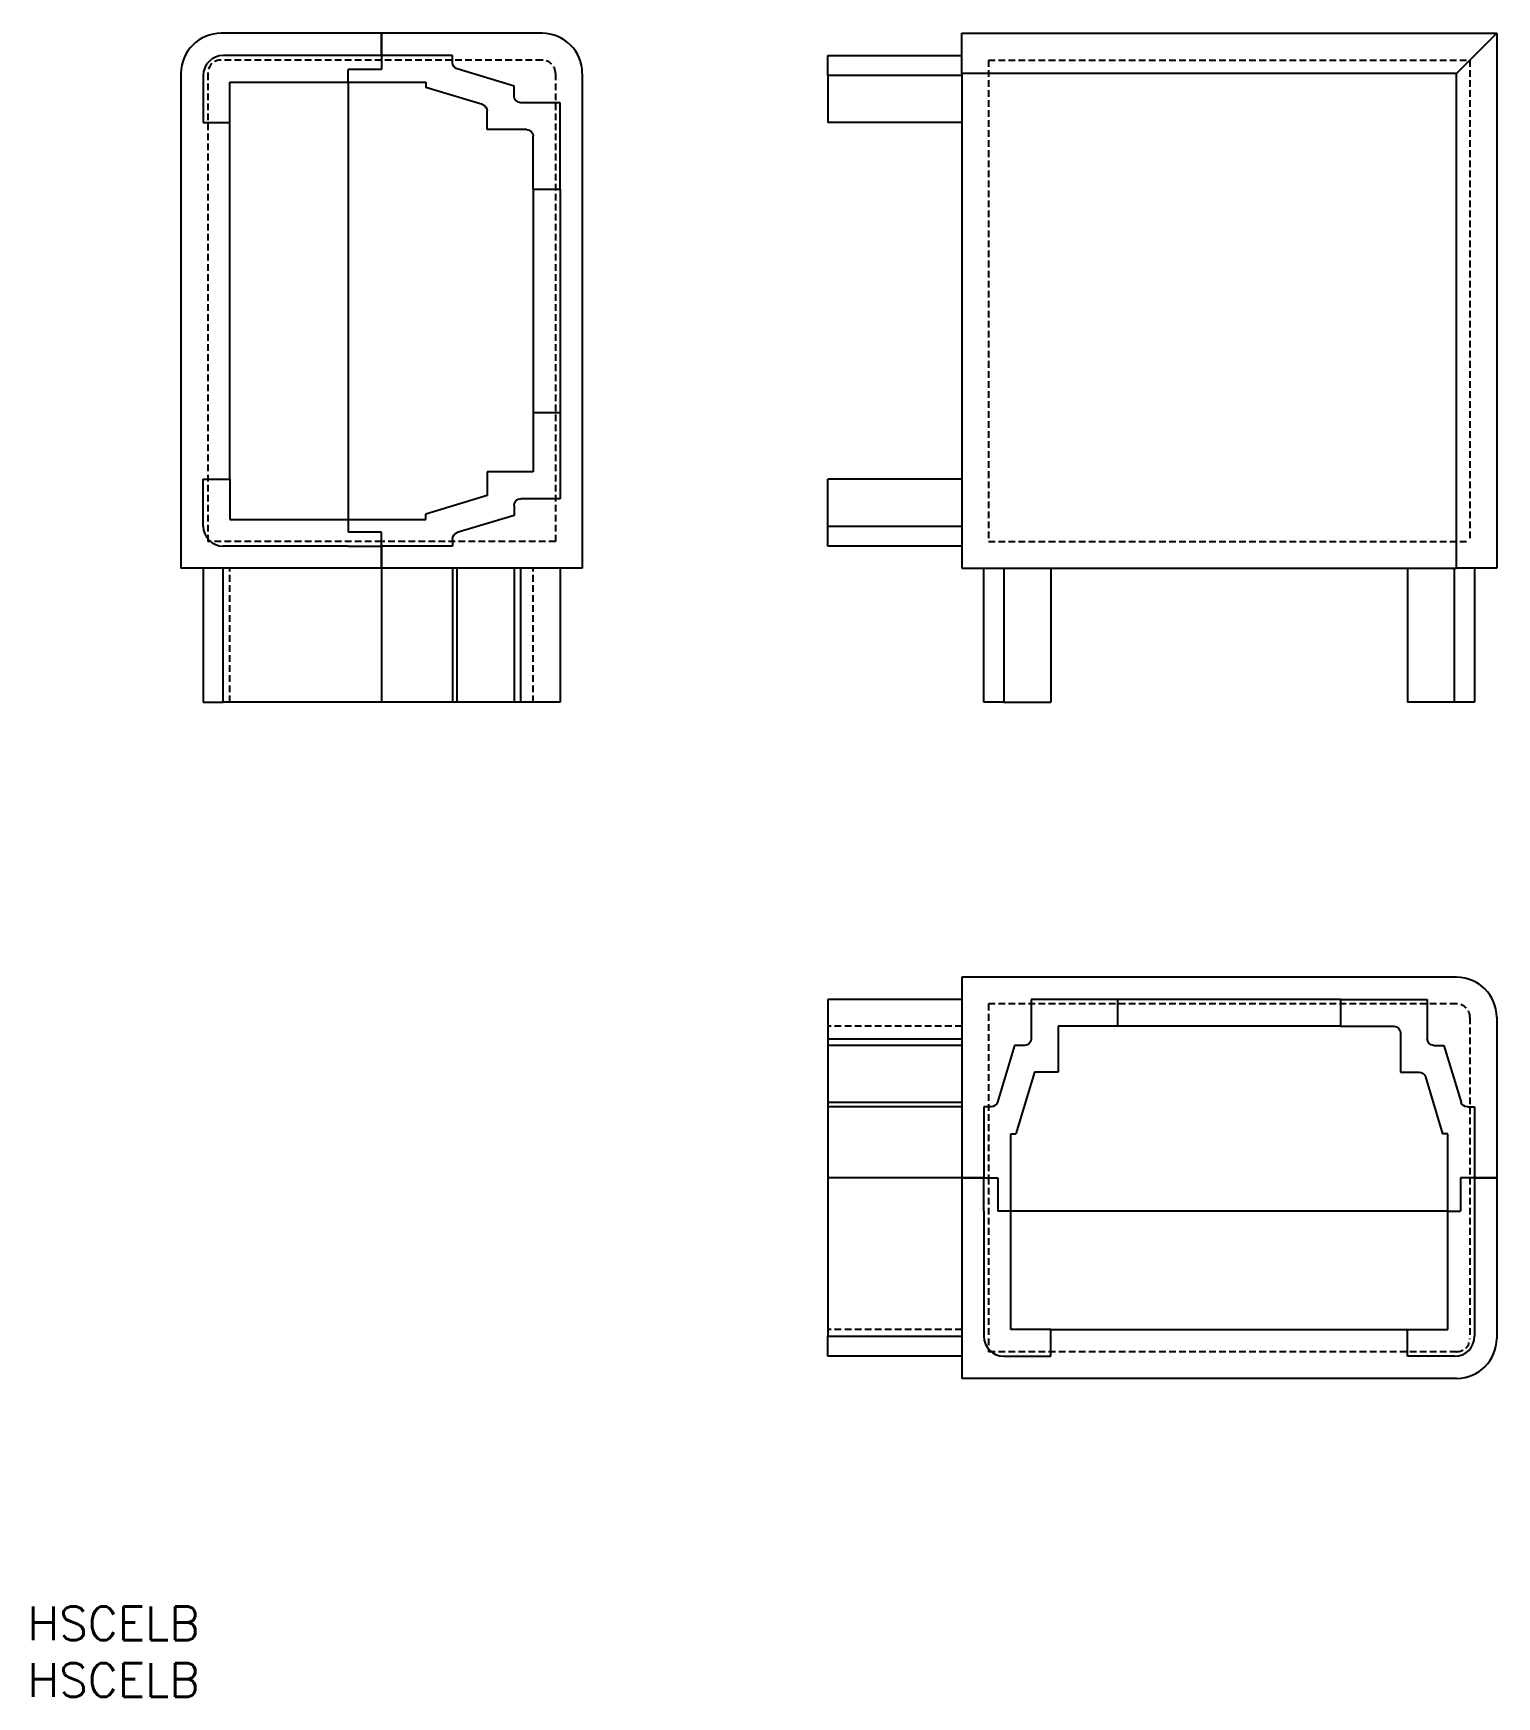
# Model space of a CAD drawing. Extents: x 33 to 143, y 22 to 146.
import ezdxf

# ---------------------------------------------------------------- set-up
doc = ezdxf.new("R2010")
doc.units = 0
doc.linetypes.add('DASHED', pattern=[0.75, 0.5, -0.25])
doc.layers.get('0').update_dxf_attribs({"linetype": 'CONTINUOUS'})
doc.styles.get("Standard").update_dxf_attribs({"font": 'txt.shx', "bigfont": 'extfont2.shx'})

msp = doc.modelspace()

# ---------------------------------------------------------------- linework, layer by layer
at = {"color": 7, "linetype": 'CONTINUOUS'}
for p, q in [((59.18, 146.05), (47.18, 146.05)), ((71.18, 146.05), (59.18, 146.05)), ((59.18, 146.05), (59.18, 144.39)), ((59.18, 144.39), (59.18, 146.05)), ((102.55, 146.05), (142.55, 146.05)), ((102.55, 143.05), (102.55, 146.05)), ((142.55, 146.05), (139.55, 143.05)), ((142.55, 146.05), (142.55, 106.05)), ((59.18, 144.39), (47.34, 144.39)), ((64.48, 144.39), (59.18, 144.39)), ((59.18, 144.39), (59.18, 143.34)), ((59.18, 144.39), (59.18, 143.44)), ((64.48, 143.86), (64.48, 144.39)), ((92.55, 142.89), (92.55, 144.39)), ((92.55, 144.39), (102.55, 144.39)), ((44.18, 143.05), (44.18, 106.05)), ((59.18, 143.34), (56.68, 143.34)), ((56.68, 142.39), (56.68, 143.34)), ((56.68, 142.39), (56.68, 143.34)), ((69.08, 142.1), (64.84, 143.38)), ((74.18, 143.05), (74.18, 106.05)), ((102.55, 143.05), (102.55, 106.05)), ((139.55, 143.05), (102.55, 143.05)), ((139.55, 106.05), (139.55, 143.05)), ((45.84, 142.89), (45.84, 139.39)), ((47.84, 142.39), (56.68, 142.39)), ((47.84, 139.39), (47.84, 142.39)), ((56.68, 142.39), (62.48, 142.39)), ((56.68, 142.39), (56.68, 109.71)), ((56.68, 142.39), (56.68, 109.71)), ((62.48, 142.39), (62.48, 142)), ((66.72, 140.72), (62.48, 142)), ((69.08, 141.35), (69.08, 142.1)), ((102.55, 142.89), (92.55, 142.89)), ((92.55, 142.89), (92.55, 139.39)), ((72.52, 140.85), (69.58, 140.85)), ((72.52, 134.39), (72.52, 140.85)), ((45.84, 139.39), (47.84, 139.39)), ((47.84, 112.71), (47.84, 139.39)), ((67.08, 138.85), (67.08, 140.24)), ((102.55, 139.39), (92.55, 139.39)), ((70.02, 138.85), (67.08, 138.85)), ((70.52, 134.39), (70.52, 138.35)), ((70.52, 134.39), (72.52, 134.39)), ((70.52, 134.39), (70.52, 117.71)), ((72.52, 134.39), (72.52, 117.71)), ((70.52, 117.71), (72.52, 117.71)), ((70.52, 117.71), (70.52, 113.25)), ((72.52, 117.71), (72.52, 111.25)), ((67.08, 113.25), (67.08, 111.49)), ((70.52, 113.25), (67.08, 113.25)), ((45.84, 109.21), (45.84, 112.71)), ((45.84, 112.71), (47.84, 112.71)), ((47.84, 112.71), (47.84, 109.71)), ((102.55, 112.71), (92.55, 112.71)), ((92.55, 109.21), (92.55, 112.71)), ((67.08, 111.49), (62.48, 110.1)), ((69.08, 110.75), (69.08, 110)), ((72.52, 111.25), (69.58, 111.25)), ((47.84, 109.71), (56.68, 109.71)), ((56.68, 109.71), (56.68, 108.76)), ((56.68, 109.71), (62.48, 109.71)), ((56.68, 109.71), (56.68, 108.76)), ((62.48, 109.71), (62.48, 110.1)), ((69.08, 110), (64.84, 108.72)), ((59.18, 108.76), (56.68, 108.76)), ((59.18, 107.71), (59.18, 108.76)), ((59.18, 107.71), (59.18, 108.66)), ((64.48, 108.24), (64.48, 107.71)), ((92.55, 107.71), (92.55, 109.21)), ((92.55, 109.21), (102.55, 109.21)), ((56.68, 107.71), (47.34, 107.71)), ((56.68, 107.71), (59.18, 107.71)), ((64.48, 107.71), (59.18, 107.71)), ((59.18, 107.71), (59.18, 106.05)), ((59.18, 106.05), (59.18, 107.71)), ((102.55, 107.71), (92.55, 107.71)), ((59.18, 106.05), (44.18, 106.05)), ((45.84, 106.05), (45.84, 96.05)), ((47.34, 96.05), (47.34, 106.05)), ((74.18, 106.05), (59.18, 106.05)), ((59.18, 106.05), (59.18, 96.05)), ((59.18, 106.05), (59.18, 96.05)), ((64.48, 106.05), (64.48, 96.05)), ((64.84, 96.05), (64.84, 106.05)), ((69.08, 106.05), (69.08, 96.05)), ((69.58, 96.05), (69.58, 106.05)), ((72.52, 106.05), (72.52, 96.05)), ((102.55, 106.05), (139.55, 106.05)), ((104.21, 96.05), (104.21, 106.05)), ((105.71, 106.05), (105.71, 96.05)), ((109.21, 106.05), (109.21, 96.05)), ((135.89, 106.05), (135.89, 96.05)), ((139.39, 96.05), (139.39, 106.05)), ((142.55, 106.05), (139.55, 106.05)), ((140.89, 106.05), (140.89, 96.05)), ((45.84, 96.05), (47.34, 96.05)), ((59.18, 96.05), (47.34, 96.05)), ((59.18, 96.05), (56.68, 96.05)), ((64.48, 96.05), (59.18, 96.05)), ((64.84, 96.05), (64.48, 96.05)), ((69.08, 96.05), (64.84, 96.05)), ((69.58, 96.05), (69.08, 96.05)), ((72.52, 96.05), (69.58, 96.05)), ((105.71, 96.05), (104.21, 96.05)), ((105.71, 96.05), (109.21, 96.05)), ((139.39, 96.05), (135.89, 96.05)), ((140.89, 96.05), (139.39, 96.05)), ((102.55, 75.48), (102.55, 60.48)), ((139.55, 75.48), (102.55, 75.48)), ((102.55, 73.82), (92.55, 73.82)), ((92.55, 73.82), (92.55, 70.88)), ((107.75, 73.82), (107.75, 70.88)), ((114.21, 73.82), (107.75, 73.82)), ((114.21, 71.82), (114.21, 73.82)), ((130.89, 73.82), (114.21, 73.82)), ((130.89, 71.82), (130.89, 73.82)), ((130.89, 73.82), (137.35, 73.82)), ((137.35, 73.82), (137.35, 70.88)), ((142.55, 72.48), (142.55, 60.48)), ((114.21, 71.82), (109.75, 71.82)), ((109.75, 71.82), (109.75, 68.38)), ((130.89, 71.82), (114.21, 71.82)), ((130.89, 71.82), (134.85, 71.82)), ((135.35, 71.32), (135.35, 68.38)), ((92.55, 70.88), (102.55, 70.88)), ((92.55, 70.88), (92.55, 70.38)), ((102.55, 70.38), (92.55, 70.38)), ((92.55, 70.38), (92.55, 66.14)), ((106.5, 70.38), (105.22, 66.14)), ((107.25, 70.38), (106.5, 70.38)), ((137.85, 70.38), (138.6, 70.38)), ((138.6, 70.38), (139.88, 66.14)), ((107.98, 68.38), (106.59, 63.78)), ((109.75, 68.38), (107.98, 68.38)), ((135.35, 68.38), (136.74, 68.38)), ((137.22, 68.03), (138.5, 63.78)), ((92.55, 66.14), (102.55, 66.14)), ((92.55, 66.14), (92.55, 65.78)), ((92.55, 65.78), (92.55, 60.48)), ((102.55, 65.78), (92.55, 65.78)), ((104.21, 65.78), (104.21, 60.48)), ((104.74, 65.78), (104.21, 65.78)), ((140.36, 65.78), (140.89, 65.78)), ((140.89, 65.78), (140.89, 60.48)), ((106.21, 63.78), (106.59, 63.78)), ((106.21, 57.98), (106.21, 63.78)), ((138.89, 63.78), (138.5, 63.78)), ((138.89, 57.98), (138.89, 63.78)), ((102.55, 60.48), (92.55, 60.48)), ((92.55, 60.48), (92.55, 57.98)), ((92.55, 60.48), (92.55, 48.64)), ((102.55, 60.48), (92.55, 60.48)), ((104.21, 60.48), (102.55, 60.48)), ((102.55, 60.48), (102.55, 45.48)), ((102.55, 60.48), (104.21, 60.48)), ((104.21, 60.48), (105.26, 60.48)), ((104.21, 60.48), (105.16, 60.48)), ((104.21, 57.98), (104.21, 60.48)), ((105.26, 60.48), (105.26, 57.98)), ((140.89, 60.48), (139.84, 60.48)), ((139.84, 60.48), (139.84, 57.98)), ((140.89, 60.48), (139.94, 60.48)), ((142.55, 60.48), (140.89, 60.48)), ((140.89, 60.48), (140.89, 48.64)), ((140.89, 60.48), (142.55, 60.48)), ((142.55, 60.48), (142.55, 48.48)), ((104.21, 57.98), (104.21, 48.64)), ((106.21, 57.98), (105.26, 57.98)), ((106.21, 57.98), (105.26, 57.98)), ((138.89, 57.98), (106.21, 57.98)), ((106.21, 49.14), (106.21, 57.98)), ((138.89, 57.98), (106.21, 57.98)), ((138.89, 57.98), (139.84, 57.98)), ((138.89, 49.14), (138.89, 57.98)), ((138.89, 57.98), (139.84, 57.98)), ((92.55, 48.64), (102.55, 48.64)), ((92.55, 47.14), (92.55, 48.64)), ((109.21, 49.14), (106.21, 49.14)), ((109.21, 47.14), (109.21, 49.14)), ((109.21, 49.14), (135.89, 49.14)), ((135.89, 47.14), (135.89, 49.14)), ((135.89, 49.14), (138.89, 49.14)), ((102.55, 47.14), (92.55, 47.14)), ((105.71, 47.14), (109.21, 47.14)), ((139.39, 47.14), (135.89, 47.14)), ((139.55, 45.48), (102.55, 45.48))]:
    msp.add_line(p, q, dxfattribs=at)
at = {"color": 3, "linetype": 'DASHED'}
for p, q in [((46.18, 143.05), (46.18, 108.05)), ((59.18, 144.05), (47.18, 144.05)), ((71.18, 144.05), (59.18, 144.05)), ((72.18, 143.05), (72.18, 108.05)), ((104.55, 144.05), (140.55, 144.05)), ((104.55, 144.05), (104.55, 108.05)), ((140.55, 144.05), (140.55, 108.05)), ((59.18, 108.05), (46.18, 108.05)), ((72.18, 108.05), (59.18, 108.05)), ((104.55, 108.05), (140.55, 108.05)), ((47.84, 96.05), (47.84, 106.05)), ((70.52, 96.05), (70.52, 106.05)), ((104.55, 73.48), (104.55, 60.48)), ((139.55, 73.48), (104.55, 73.48)), ((140.55, 72.48), (140.55, 60.48)), ((102.55, 71.82), (92.55, 71.82)), ((104.55, 60.48), (104.55, 47.48)), ((140.55, 60.48), (140.55, 48.48)), ((102.55, 49.14), (92.55, 49.14)), ((139.55, 47.48), (104.55, 47.48))]:
    msp.add_line(p, q, dxfattribs=at)
at = {"color": 7, "linetype": 'CONTINUOUS'}
for centre, radius, start, end in [((47.18, 143.05), 3, 90, 180), ((71.18, 143.05), 3, 0, 90), ((47.34, 142.89), 1.5, 90, 180), ((47.34, 109.21), 1.5, 180, 270), ((139.55, 72.48), 3, 0, 90), ((105.71, 48.64), 1.5, 180, 270), ((139.39, 48.64), 1.5, 270, 0), ((139.55, 48.48), 3, 270, 0)]:
    msp.add_arc(centre, radius, start, end, dxfattribs=at)
at = {"color": 3, "linetype": 'DASHED'}
for centre, start, end in [((47.18, 143.05), 90, 180), ((71.18, 143.05), 0, 90), ((139.55, 72.48), 0, 90), ((139.55, 48.48), 270, 0)]:
    msp.add_arc(centre, 1, start, end, dxfattribs=at)
at = {"color": 7, "linetype": 'CONTINUOUS', "extrusion": (0, 0, -1)}
for centre, start, end in [((-64.98, 143.86), 286.8037, 0), ((-66.58, 140.24), 106.8037, 180), ((-69.58, 141.35), 270, 0), ((-70.02, 138.35), 90, 180), ((-69.58, 110.75), 360, 90), ((-64.98, 108.24), 0, 73.1963), ((-134.85, 71.32), 90, 180), ((-107.25, 70.88), 180, 270), ((-137.85, 70.88), 270, 0), ((-136.74, 67.88), 90, 163.1963), ((-104.74, 66.28), 196.8037, 270), ((-140.36, 66.28), 270, 343.1963)]:
    msp.add_arc(centre, 0.5, start, end, dxfattribs=at)

# ---------------------------------------------------------------- texts
at = {"color": 7, "linetype": 'CONTINUOUS'}
for p in [(32.71, 25.92), (32.71, 21.69)]:
    msp.add_text('HSCELB', height=2.5, dxfattribs=at).set_placement(p)

doc.saveas('drawing.dxf')
